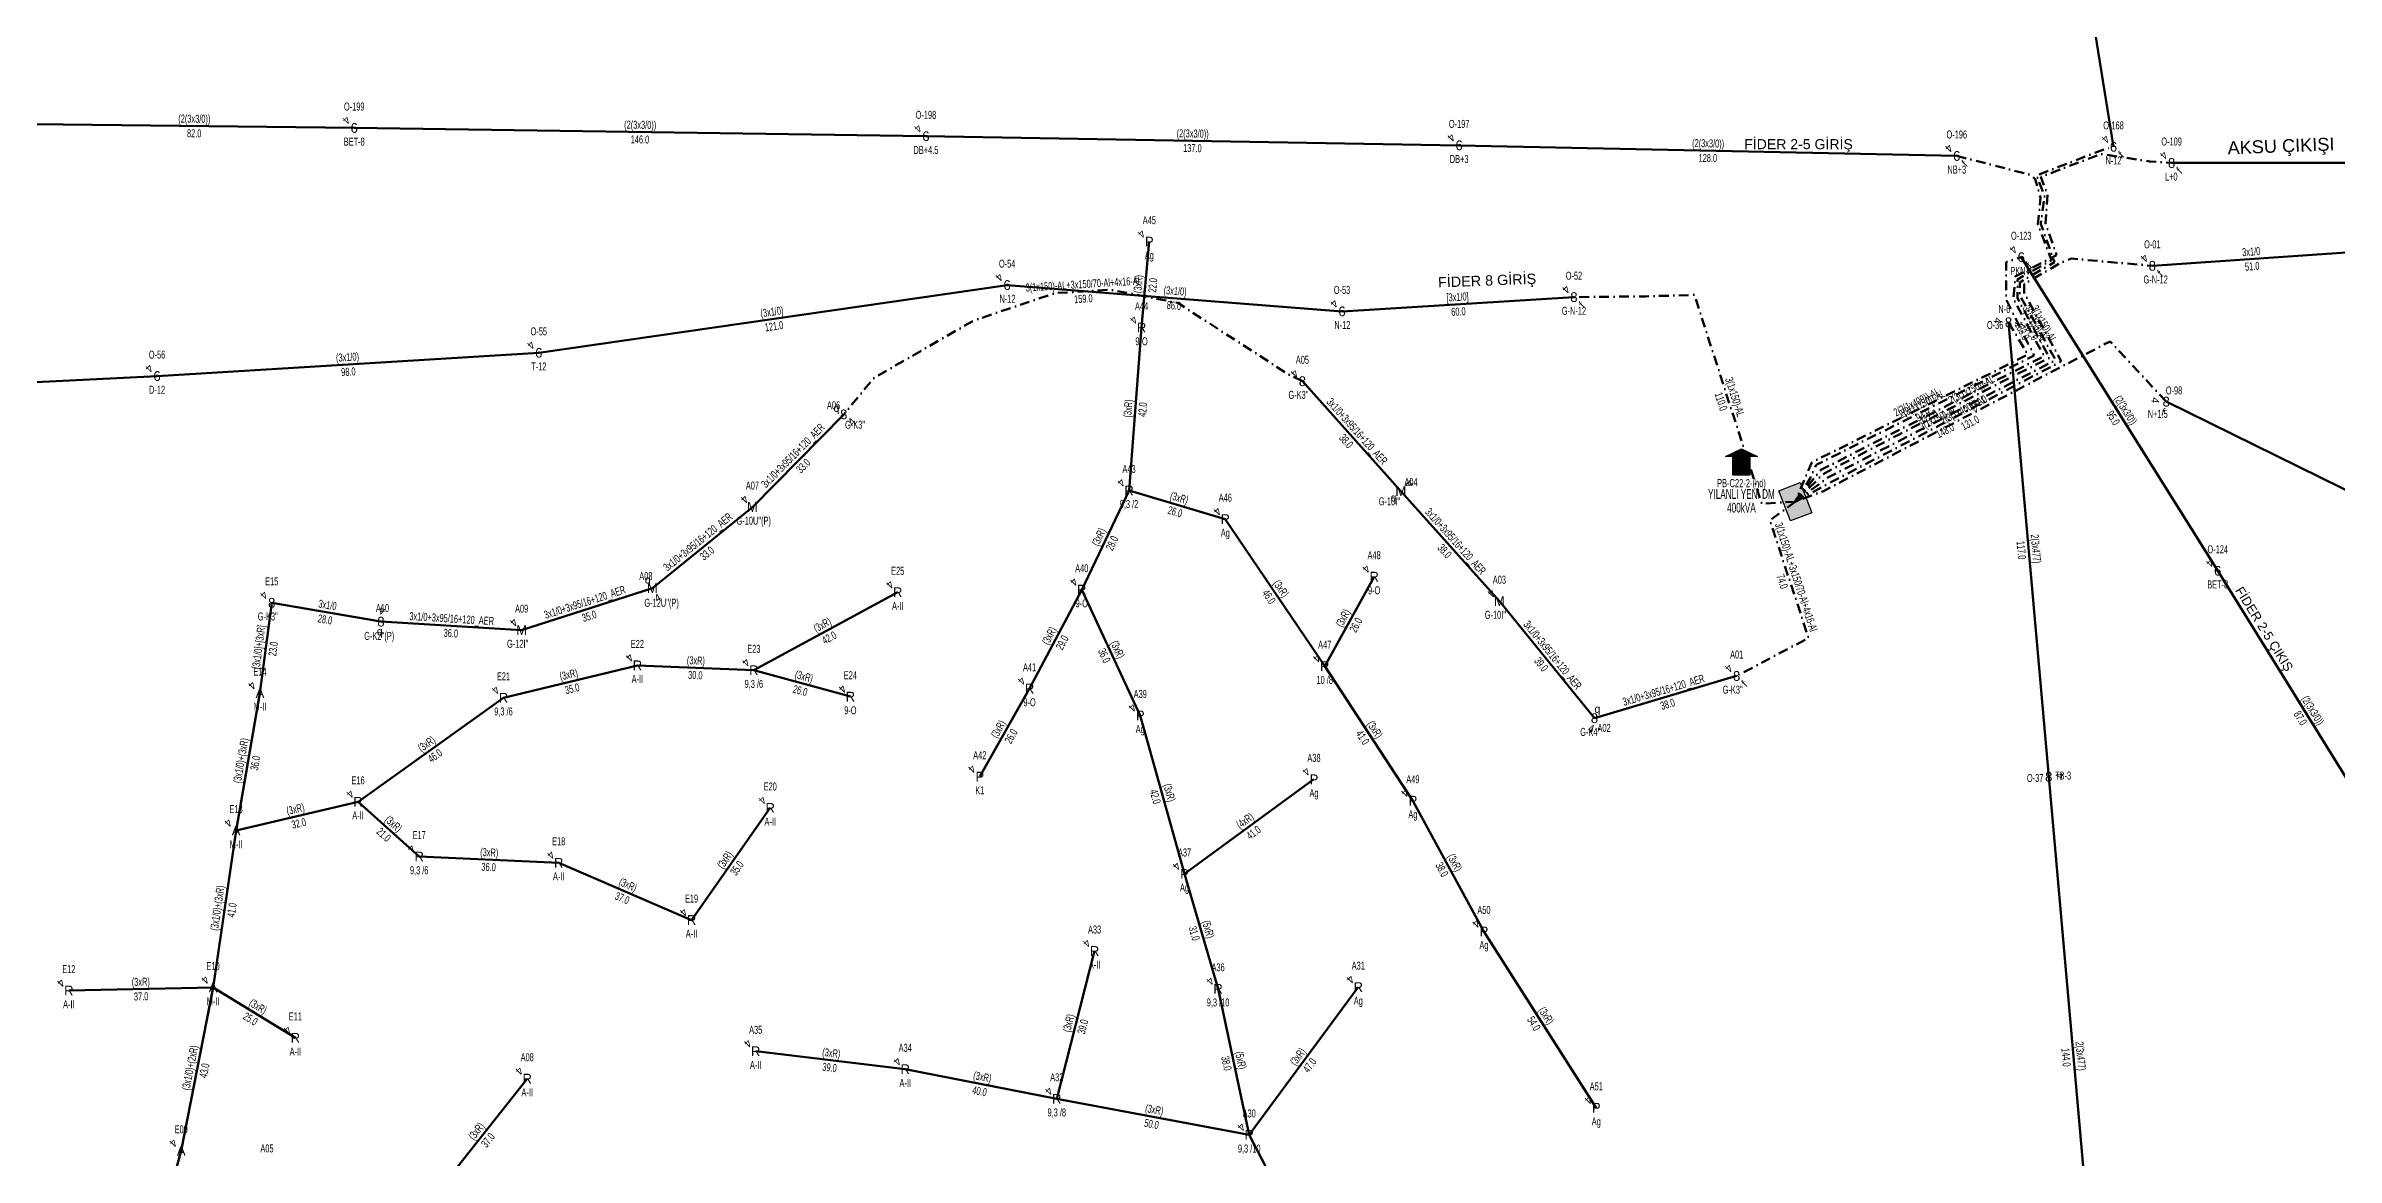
# Model space of a CAD drawing. Header units: millimetres. Extents: x 575398 to 593980, y 4181204 to 4193824.
# Drawn here: x 587415 to 588002, y 4185668 to 4185953 of the extents above; entities that cross this region are included whole.
import ezdxf
from ezdxf.enums import TextEntityAlignment as Align

# ---------------------------------------------------------------- set-up
doc = ezdxf.new("R2010")
doc.units = ezdxf.units.MM
doc.linetypes.add('DASHDOT', pattern=[5, 2.5, -1.25, 0, -1.25])
for name, color, linetype, lineweight in [('DIREK_AG_MEVCUT', 120, 'Continuous', 25), ('DIREK_ENH_MEVCUT', 6, 'Continuous', 25), ('DIREK_ENH_YENI', 6, 'Continuous', 25), ('DIREK_OG_MEVCUT', 16, 'Continuous', 25), ('DIREK_OG_YENI', 10, 'Continuous', 25), ('HAT_ABH_YERALTI_YENI', 10, 'DASHDOT', 80), ('HAT_AG_HAVAI_MEVCUT', 126, 'Continuous', 50), ('HAT_ENH_HAVAI_BYSK', 6, 'Continuous', 70), ('HAT_ENH_HAVAI_YENI', 6, 'Continuous', 70), ('HAT_OG_HAVAI_BYSK', 1, 'Continuous', 70), ('HAT_OG_HAVAI_MEVCUT', 48, 'Continuous', 70), ('HAT_OG_HAVAI_YENI', 1, 'Continuous', 70), ('HAT_OG_YERALTI_YENI', 1, 'DASHDOT', 70), ('KULLANICI', 1, 'Continuous', 25), ('TRAFO_TADILAT_BYSK', 5, 'Continuous', 30), ('TRAFO_YENI', 5, 'Continuous', 30)]:
    doc.layers.add(name, color=color, linetype=linetype, lineweight=lineweight)
doc.styles.add('Direk', font='B_CAD')
doc.styles.get("Standard").update_dxf_attribs({"font": 'Arial'})

# ---------------------------------------------------------------- blocks, each defined once
blk = doc.blocks.new('YENI_BINA_KARE')
blk.add_hatch(color=5).paths.add_polyline_path([(-2.25, -2.25), (2.25, -2.25), (2.25, 2.25), (-2.25, 2.25)])
at = {"layer": 'TRAFO_TADILAT_BYSK', "linetype": 'Continuous'}
for p, q in [((-2.25, -2.25), (-2.25, 2.25)), ((-2.25, 2.25), (2.25, 2.25)), ((0, 1.8), (0, 2.7)), ((2.25, 2.25), (2.25, -2.25)), ((2.25, -2.25), (-2.25, -2.25))]:
    blk.add_line(p, q, dxfattribs=at)
blk = doc.blocks.new('YENI_BETKOSK')
at = {"layer": 'TRAFO_YENI', "linetype": 'Continuous'}
for p, q in [((-3.4, 2), (0, 3.6)), ((-1.8, 2), (-3.4, 2)), ((-1.8, -2), (-1.8, 2)), ((0, 3.6), (3.4, 2)), ((3.4, 2), (1.8, 2)), ((1.8, 2), (1.8, -2)), ((1.8, -2), (-1.8, -2))]:
    blk.add_line(p, q, dxfattribs=at)
for points in [[(-3.4, 2), (-1.8, 2), (-1.8, 2.752941)], [(-1.8, 2.752941), (0, -2), (0, 3.6)], [(-1.8, -2), (-1.8, 2.752941), (0, -2)], [(0, -2), (0, 3.6), (1.8, -2)], [(0, 3.6), (1.8, -2), (1.8, 2.752941)], [(1.8, 2), (1.8, 2.752941), (3.4, 2)]]:
    blk.add_solid(points, dxfattribs=at)

msp = doc.modelspace()

# ---------------------------------------------------------------- linework, layer by layer
at = {"layer": 'HAT_ABH_YERALTI_YENI', "flags": 128}
for points in [[(587918.034, 4185881.929), (587922.991006, 4185873.63569), (587867.633198, 4185846.016056), (587863.42, 4185835.933)], [(587958.431, 4185861.591), (587944.077747, 4185877.042324), (587870.596395, 4185838.670804), (587863.42, 4185835.933)]]:
    msp.add_lwpolyline(points, dxfattribs=at)
at = {"layer": 'HAT_AG_HAVAI_MEVCUT'}
for p, q in [((587697.92, 4185902.62), (587695.94, 4185880.57)), ((587692.72, 4185838.83), (587695.94, 4185880.57)), ((587692.72, 4185838.83), (587680.61, 4185813.38)), ((587717.39, 4185831.47), (587692.72, 4185838.83)), ((587717.39, 4185831.47), (587742.85, 4185793.75)), ((587755.52, 4185816.71), (587742.85, 4185793.75)), ((587633.47, 4185812.72), (587596.61, 4185792.72)), ((587680.61, 4185813.38), (587667.24, 4185788.01)), ((587695.6, 4185781.14), (587680.61, 4185813.38)), ((587566.78, 4185793.98), (587532.47, 4185785.66)), ((587566.78, 4185793.98), (587596.61, 4185792.72)), ((587596.61, 4185792.72), (587621.34, 4185785.95)), ((587742.85, 4185793.75), (587765.45, 4185759.28)), ((587654.5, 4185765.44), (587667.24, 4185788.01)), ((587495.22, 4185758.99), (587532.47, 4185785.66)), ((587695.6, 4185781.14), (587706.94, 4185740.5)), ((587706.94, 4185740.5), (587740.11, 4185764.76)), ((587463.97, 4185751.62), (587495.22, 4185758.99)), ((587495.22, 4185758.99), (587510.88, 4185744.95)), ((587765.45, 4185759.28), (587783.65, 4185725.77)), ((587580.65, 4185728.68), (587600.81, 4185757.42)), ((587546.62, 4185743.36), (587510.88, 4185744.95)), ((587546.62, 4185743.36), (587580.65, 4185728.68)), ((587715.54, 4185711.06), (587706.94, 4185740.5)), ((587812.42, 4185680.55), (587783.65, 4185725.77)), ((587683.9, 4185720.75), (587674.21, 4185682.85)), ((587458.08, 4185711.37), (587421.12, 4185710.59)), ((587458.08, 4185711.37), (587479.16, 4185698.47)), ((587723.51, 4185673.59), (587715.54, 4185711.06)), ((587723.51, 4185673.59), (587751.46, 4185711.49)), ((587597.08, 4185695.04), (587635.39, 4185690.43)), ((587538.55, 4185688), (587515.48, 4185658.79)), ((587635.39, 4185690.43), (587674.21, 4185682.85)), ((587723.51, 4185673.59), (587674.21, 4185682.85)), ((587743.59, 4185635.13), (587723.51, 4185673.59))]:
    msp.add_line(p, q, dxfattribs=at)
at = {"layer": 'HAT_ENH_HAVAI_BYSK'}
msp.add_line((587959.813, 4185922.79), (588191.096228, 4185923.020534), dxfattribs=at)
at = {"layer": 'HAT_ENH_HAVAI_YENI'}
for p, q in [((587954.881, 4185896.415), (588005.78, 4185899.956)), ((587918.034, 4185881.929), (587928.338741, 4185765.408014)), ((587958.431, 4185861.591), (588103.831, 4185789.914)), ((587940.981, 4185621.865), (587928.338741, 4185765.408014))]:
    msp.add_line(p, q, dxfattribs=at)
at = {"layer": 'HAT_OG_HAVAI_BYSK'}
for p, q in [((587747.289, 4185884.737), (587806.708, 4185888.382)), ((587470.09, 4185786.87), (587473.106, 4185810.016))]:
    msp.add_line(p, q, dxfattribs=at)
at = {"layer": 'HAT_OG_HAVAI_MEVCUT'}
for p, q in [((587944.93, 4185926.92), (587932.25, 4186005.52)), ((587494.24, 4185931.76), (587412.28, 4185932.76)), ((587494.24, 4185931.76), (587640.7, 4185929.63)), ((587777.3, 4185927.3), (587640.7, 4185929.63)), ((587777.3, 4185927.3), (587904.78, 4185924.59)), ((587921.29, 4185898.62), (587971.63, 4185818.22)), ((587541.52, 4185874.11), (587661.501, 4185891.475)), ((587747.289, 4185884.737), (587661.501, 4185891.475)), ((587541.52, 4185874.11), (587443.72, 4185868.15)), ((587348.08, 4185863.26), (587443.72, 4185868.15)), ((588017.18, 4185744.67), (587971.63, 4185818.22)), ((587463.97, 4185751.62), (587470.09, 4185786.87)), ((587463.97, 4185751.62), (587458.08, 4185711.37)), ((587458.08, 4185711.37), (587449.91, 4185669.51)), ((587439.77, 4185632.63), (587449.91, 4185669.51))]:
    msp.add_line(p, q, dxfattribs=at)
at = {"layer": 'HAT_OG_HAVAI_YENI'}
for p, q in [((587762.358, 4185838.652), (587737.145, 4185866.83)), ((587596.24, 4185834.575), (587619.626, 4185858.312)), ((587596.24, 4185834.575), (587570.611, 4185813.777)), ((587787.605, 4185810.437), (587762.358, 4185838.652)), ((587570.611, 4185813.777), (587537.122, 4185803.007)), ((587811.966, 4185780.428), (587787.605, 4185810.437)), ((587501.070377, 4185805.192754), (587473.106, 4185810.016)), ((587537.122, 4185803.007), (587501.070377, 4185805.192754)), ((587848.385, 4185791.253), (587811.966, 4185780.428))]:
    msp.add_line(p, q, dxfattribs=at)
at = {"layer": 'HAT_OG_YERALTI_YENI', "flags": 128}
for points in [[(587863.42, 4185835.933), (587871.742085, 4185842.104149), (587930.086493, 4185872.227058), (587920.898786, 4185888.962781), (587920.898786, 4185892.138962), (587929.812585, 4185897.364293), (587926.330162, 4185907.09016), (587927.252387, 4185914.358367), (587925.203238, 4185919.583698), (587942.409657, 4185926.238937), (587944.93, 4185926.92)], [(587863.42, 4185835.933), (587869.962494, 4185844.068636), (587927.121858, 4185873.25924), (587919.286662, 4185888.003235), (587919.747721, 4185893.638395), (587930.346065, 4185899.164503), (587927.500921, 4185907.263113), (587928.013208, 4185914.691279), (587926.271431, 4185919.199407), (587941.73532, 4185925.081262), (587954.23513, 4185923.185799), (587959.813, 4185922.79)], [(587904.78, 4185924.59), (587923.765404, 4185919.72786), (587924.829385, 4185918.663879), (587926.248027, 4185913.895667), (587925.578113, 4185906.999491), (587929.045904, 4185897.817727), (587920.30397, 4185892.938045), (587920.30397, 4185888.169832), (587928.499532, 4185872.848364), (587890.172743, 4185853.27385), (587870.518669, 4185842.995634), (587863.42, 4185835.933)], [(587863.42, 4185835.933), (587867.201527, 4185841.89109), (587868.77722, 4185845.380125), (587924.601782, 4185873.404956), (587917.398612, 4185887.811294), (587917.398612, 4185897.378003), (587921.29, 4185898.62)], [(587863.42, 4185835.933), (587870.241307, 4185839.701714), (587931.557692, 4185871.926291), (587922.038121, 4185889.432505), (587922.038121, 4185891.763412), (587931.228555, 4185897.0912), (587934.199778, 4185898.265645), (587954.881, 4185896.415)], [(587737.145, 4185866.83), (587733.790637, 4185868.439744), (587705.220374, 4185886.88721), (587688.038258, 4185890.283674), (587673.797624, 4185889.416859), (587652.886056, 4185882.35754), (587627.445868, 4185867.706123), (587619.626, 4185858.312)], [(587863.42, 4185835.933), (587854.818178, 4185835.456737), (587837.559095, 4185888.939244), (587825.025863, 4185888.585625), (587806.708, 4185888.382)], [(587863.42, 4185835.933), (587856.918947, 4185831.146928), (587866.809799, 4185800.97983), (587848.385, 4185791.253)]]:
    msp.add_lwpolyline(points, dxfattribs=at)

# ---------------------------------------------------------------- block references
at = {"layer": 'TRAFO_YENI', "xscale": 1.2, "yscale": 1.2, "zscale": 1.2}
msp.add_blockref('YENI_BETKOSK', (587849.611401, 4185845.162495), dxfattribs=at)
at = {"layer": 'TRAFO_YENI', "xscale": 1.85, "yscale": 1.3, "zscale": 1.85, "rotation": 291.336859}
msp.add_blockref('YENI_BINA_KARE', (587863.42, 4185835.933), dxfattribs=at)

# ---------------------------------------------------------------- texts
at = {"layer": 'DIREK_AG_MEVCUT', "color": 32, "style": 'Direk'}
for p in [(587695.940101, 4185904.599899), (587693.960101, 4185882.549899), (587690.740101, 4185840.809899), (587715.410101, 4185833.449899), (587678.630101, 4185815.359899), (587753.540101, 4185818.689899), (587631.490101, 4185814.699899), (587564.800101, 4185795.959899), (587594.630101, 4185794.699899), (587740.870101, 4185795.729899), (587530.490101, 4185787.639899), (587619.360101, 4185787.929899), (587665.260101, 4185789.989899), (587693.620101, 4185783.119899), (587652.520101, 4185767.419899), (587738.130101, 4185766.739899), (587493.240101, 4185760.969899), (587598.830101, 4185759.399899), (587763.470101, 4185761.259899), (587508.900101, 4185746.929899), (587544.640101, 4185745.339899), (587704.960101, 4185742.479899), (587578.670101, 4185730.659899), (587781.670101, 4185727.749899), (587681.920101, 4185722.729899), (587419.140101, 4185712.569899), (587713.560101, 4185713.039899), (587749.480101, 4185713.469899), (587477.180101, 4185700.449899), (587595.100101, 4185697.019899), (587633.410101, 4185692.409899), (587536.570101, 4185689.979899), (587672.230101, 4185684.829899), (587810.440101, 4185682.529899), (587721.530101, 4185675.569899)]:
    msp.add_text('4', height=2, rotation=225.000001, dxfattribs=at).set_placement(p, align=Align.MIDDLE_CENTER)
at = {"layer": 'DIREK_AG_MEVCUT', "width": 0.53}
for s, p in [('A45', (587697.92, 4185908.12)), ('Ag', (587697.92, 4185899.12)), ('A44', (587695.94, 4185886.07)), ('9-O', (587695.94, 4185877.07)), ('A43', (587692.72, 4185844.33)), ('9,3 /2', (587692.72, 4185835.33)), ('A46', (587717.39, 4185836.97)), ('Ag', (587717.39, 4185827.97)), ('A48', (587755.52, 4185822.21)), ('E25', (587633.47, 4185818.22)), ('A40', (587680.61, 4185818.88)), ('9-O', (587680.61, 4185809.88)), ('9-O', (587755.52, 4185813.21)), ('A-II', (587633.47, 4185809.22)), ('E22', (587566.78, 4185799.48)), ('E23', (587596.61, 4185798.22)), ('A47', (587742.85, 4185799.25)), ('A41', (587667.24, 4185793.51)), ('E21', (587532.47, 4185791.16)), ('A-II', (587566.78, 4185790.48)), ('9,3 /6', (587596.61, 4185789.22)), ('E24', (587621.34, 4185791.45)), ('A39', (587695.6, 4185786.64)), ('10 /8', (587742.85, 4185790.25)), ('9,3 /6', (587532.47, 4185782.16)), ('9-O', (587621.34, 4185782.45)), ('9-O', (587667.24, 4185784.51)), ('Ag', (587695.6, 4185777.64)), ('A42', (587654.5, 4185770.94)), ('A38', (587740.11, 4185770.26)), ('E16', (587495.22, 4185764.49)), ('E20', (587600.81, 4185762.92)), ('A49', (587765.45, 4185764.78)), ('K1', (587654.5, 4185761.94)), ('Ag', (587740.11, 4185761.26)), ('A-II', (587495.22, 4185755.49)), ('A-II', (587600.81, 4185753.92)), ('Ag', (587765.45, 4185755.78)), ('E17', (587510.88, 4185750.45)), ('E18', (587546.62, 4185748.86)), ('A37', (587706.94, 4185746)), ('9,3 /6', (587510.88, 4185741.45)), ('A-II', (587546.62, 4185739.86)), ('E19', (587580.65, 4185734.18)), ('Ag', (587706.94, 4185737)), ('A50', (587783.65, 4185731.27)), ('A-II', (587580.65, 4185725.18)), ('A33', (587683.9, 4185726.25)), ('Ag', (587783.65, 4185722.27)), ('E12', (587421.12, 4185716.09)), ('A-II', (587683.9, 4185717.25)), ('A36', (587715.54, 4185716.56)), ('A31', (587751.46, 4185716.99)), ('A-II', (587421.12, 4185707.09)), ('E11', (587479.16, 4185703.97)), ('9,3 /10', (587715.54, 4185707.56)), ('Ag', (587751.46, 4185707.99)), ('A35', (587597.08, 4185700.54)), ('A-II', (587479.16, 4185694.97)), ('A08', (587538.55, 4185693.5)), ('A34', (587635.39, 4185695.93)), ('A-II', (587597.08, 4185691.54)), ('A-II', (587635.39, 4185686.93)), ('A32', (587674.21, 4185688.35)), ('A51', (587812.42, 4185686.05)), ('A-II', (587538.55, 4185684.5)), ('9,3 /8', (587674.21, 4185679.35)), ('A30', (587723.51, 4185679.09)), ('Ag', (587812.42, 4185677.05)), ('A05', (587471.88, 4185670.12)), ('9,3 /10', (587723.51, 4185670.09))]:
    msp.add_text(s, height=2.05, dxfattribs=at).set_placement(p, align=Align.MIDDLE_CENTER)
at = {"layer": 'DIREK_AG_MEVCUT', "style": 'Direk'}
for s, p in [('P', (587697.92, 4185902.62)), ('R', (587695.94, 4185880.57)), ('R', (587692.72, 4185838.83)), ('R', (587717.39, 4185831.47)), ('R', (587755.52, 4185816.71)), ('R', (587633.47, 4185812.72)), ('R', (587680.61, 4185813.38)), ('R', (587566.78, 4185793.98)), ('R', (587596.61, 4185792.72)), ('R', (587742.85, 4185793.75)), ('R', (587532.47, 4185785.66)), ('R', (587621.34, 4185785.95)), ('R', (587667.24, 4185788.01)), ('P', (587695.6, 4185781.14)), ('P', (587654.5, 4185765.44)), ('P', (587740.11, 4185764.76)), ('R', (587495.22, 4185758.99)), ('R', (587600.81, 4185757.42)), ('P', (587765.45, 4185759.28)), ('R', (587510.88, 4185744.95)), ('R', (587546.62, 4185743.36)), ('P', (587706.94, 4185740.5)), ('R', (587580.65, 4185728.68)), ('P', (587783.65, 4185725.77)), ('R', (587683.9, 4185720.75)), ('R', (587421.12, 4185710.59)), ('R', (587715.54, 4185711.06)), ('R', (587751.46, 4185711.49)), ('R', (587479.16, 4185698.47)), ('R', (587597.08, 4185695.04)), ('R', (587538.55, 4185688)), ('R', (587635.39, 4185690.43)), ('R', (587674.21, 4185682.85)), ('P', (587812.42, 4185680.55)), ('R', (587723.51, 4185673.59))]:
    msp.add_text(s, height=2.5, dxfattribs=at).set_placement(p, align=Align.MIDDLE_CENTER)
at = {"layer": 'DIREK_ENH_MEVCUT', "color": 32, "linetype": 'ByBlock', "style": 'Direk'}
for p in [(587492.260101, 4185933.739899), (587638.720101, 4185931.609899), (587775.320101, 4185929.279899), (587942.950101, 4185928.899899), (587902.800101, 4185926.569899), (587919.310101, 4185900.599899), (587659.521101, 4185893.454899), (587745.309101, 4185886.716899), (587539.540101, 4185876.089899), (587441.740101, 4185870.129899), (587969.650101, 4185820.199899)]:
    msp.add_text('4', height=2, rotation=225.000001, dxfattribs=at).set_placement(p, align=Align.MIDDLE_CENTER)
at = {"layer": 'DIREK_ENH_MEVCUT', "linetype": 'ByBlock', "width": 0.53}
for s, p in [('O-199', (587494.24, 4185937.26)), ('O-198', (587640.7, 4185935.13)), ('O-197', (587777.3, 4185932.8)), ('BET-8', (587494.24, 4185928.26)), ('O-196', (587904.78, 4185930.09)), ('O-168', (587944.93, 4185932.42)), ('DB+4.5', (587640.7, 4185926.13)), ('DB+3', (587777.3, 4185923.8)), ('NB+3', (587904.78, 4185921.09)), ('N-12', (587944.93, 4185923.42)), ('O-123', (587921.29, 4185904.12)), ('O-54', (587661.501, 4185896.975)), ('PKN-4', (587921.29, 4185895.12)), ('N-12', (587661.585451, 4185887.975)), ('O-53', (587747.289, 4185890.237)), ('N-12', (587747.373451, 4185881.237)), ('O-55', (587541.52, 4185879.61)), ('O-56', (587443.72, 4185873.65)), ('T-12', (587541.52, 4185870.61)), ('D-12', (587443.72, 4185864.65)), ('O-124', (587971.63, 4185823.72)), ('BET-8', (587971.63, 4185814.72))]:
    msp.add_text(s, height=2.05, dxfattribs=at).set_placement(p, align=Align.MIDDLE_CENTER)
at = {"layer": 'DIREK_ENH_MEVCUT', "linetype": 'ByBlock', "style": 'Direk'}
for p in [(587494.24, 4185931.76), (587640.7, 4185929.63), (587777.3, 4185927.3), (587944.93, 4185926.92), (587904.78, 4185924.59), (587921.29, 4185898.62), (587661.501, 4185891.475), (587747.289, 4185884.737), (587541.52, 4185874.11), (587443.72, 4185868.15), (587971.63, 4185818.22)]:
    msp.add_text('6', height=2.5, dxfattribs=at).set_placement(p, align=Align.MIDDLE_CENTER)
at = {"layer": 'DIREK_ENH_MEVCUT', "color": 32, "style": 'Direk'}
for p in [(587906.759899, 4185922.610101), (587946.909899, 4185924.940101), (587923.269899, 4185896.640101)]:
    msp.add_text('f', height=2, rotation=405.000001, dxfattribs=at).set_placement(p, align=Align.MIDDLE_CENTER)
at = {"layer": 'DIREK_ENH_YENI', "linetype": 'ByBlock', "width": 0.53}
for s, p in [('O-109', (587959.813, 4185928.29)), ('L+0', (587959.728888, 4185919.29)), ('O-52', (587806.708, 4185893.882)), ('G-N-12', (587806.708, 4185884.882))]:
    msp.add_text(s, height=2.05, dxfattribs=at).set_placement(p, align=Align.MIDDLE_CENTER)
at = {"layer": 'DIREK_ENH_YENI', "color": 32, "linetype": 'ByBlock', "style": 'Direk'}
for p in [(587957.833101, 4185924.769899), (587804.728101, 4185890.361899)]:
    msp.add_text('4', height=2, rotation=225.000001, dxfattribs=at).set_placement(p, align=Align.MIDDLE_CENTER)
at = {"layer": 'DIREK_ENH_YENI', "linetype": 'ByBlock', "style": 'Direk'}
for p in [(587959.813, 4185922.79), (587806.708, 4185888.382)]:
    msp.add_text('8', height=2.5, dxfattribs=at).set_placement(p, align=Align.MIDDLE_CENTER)
at = {"layer": 'DIREK_ENH_YENI', "color": 32, "style": 'Direk'}
for s, rotation, p in [('f', 405.000001, (587961.792899, 4185920.810101)), ('4', 225.000001, (587952.901101, 4185898.394899)), ('f', 405.000001, (587956.860899, 4185894.435101)), ('f', 405.000001, (587808.687899, 4185886.402101)), ('4', 261.182031, (587915.267095, 4185882.358228)), ('f', 441.182031, (587920.800905, 4185881.499772)), ('4', 262.907314, (587955.652426, 4185861.936729)), ('f', 343.332833, (587957.627928, 4185858.908636)), ('4', 95.025566, (587931.127977, 4185765.653295))]:
    msp.add_text(s, height=2, rotation=rotation, dxfattribs=at).set_placement(p, align=Align.MIDDLE_CENTER)
at = {"layer": 'DIREK_ENH_YENI', "width": 0.53}
for s, p in [('O-01', (587954.881, 4185901.915)), ('G-N-12', (587955.724068, 4185892.915)), ('O-36', (587914.60241, 4185881.240384)), ('N-6', (587916.948063, 4185885.341556)), ('O-98', (587960.428226, 4185864.465211)), ('N+1.5', (587956.251386, 4185858.454315)), ('O-37', (587924.852196, 4185765.101413)), ('TB-3', (587932.018211, 4185765.73158))]:
    msp.add_text(s, height=2.05, dxfattribs=at).set_placement(p, align=Align.MIDDLE_CENTER)
at = {"layer": 'DIREK_ENH_YENI', "style": 'Direk'}
for p in [(587954.881, 4185896.415), (587918.034, 4185881.929), (587958.431, 4185861.591), (587928.338741, 4185765.408014)]:
    msp.add_text('8', height=2.5, dxfattribs=at).set_placement(p, align=Align.MIDDLE_CENTER)
at = {"layer": 'DIREK_OG_MEVCUT', "linetype": 'ByBlock', "width": 0.53}
for s, p in [('E14', (587470.09, 4185792.37)), ('M-II', (587470.09, 4185783.37)), ('E13', (587463.97, 4185757.12)), ('M-II', (587463.97, 4185748.12)), ('E10', (587458.08, 4185716.87)), ('M-II', (587458.08, 4185707.87)), ('E09', (587449.91, 4185675.01))]:
    msp.add_text(s, height=2.05, dxfattribs=at).set_placement(p, align=Align.MIDDLE_CENTER)
at = {"layer": 'DIREK_OG_MEVCUT', "color": 32, "linetype": 'ByBlock', "style": 'Direk'}
for p in [(587468.110101, 4185788.849899), (587461.990101, 4185753.599899), (587456.100101, 4185713.349899), (587447.930101, 4185671.489899)]:
    msp.add_text('4', height=2, rotation=225.000001, dxfattribs=at).set_placement(p, align=Align.MIDDLE_CENTER)
at = {"layer": 'DIREK_OG_MEVCUT', "linetype": 'ByBlock', "style": 'Direk'}
for p in [(587470.09, 4185786.87), (587463.97, 4185751.62), (587458.08, 4185711.37), (587449.91, 4185669.51)]:
    msp.add_text('A', height=2.5, dxfattribs=at).set_placement(p, align=Align.MIDDLE_CENTER)
at = {"layer": 'DIREK_OG_YENI', "color": 32, "style": 'Direk'}
for s, rotation, p in [('4', 225.000001, (587735.165101, 4185868.809899)), ('4', 407.826022, (587621.701107, 4185856.432125)), ('4', 131.821922, (587764.444619, 4185840.519089)), ('4', 225.000001, (587594.260101, 4185836.554899)), ('4', 225.000001, (587471.126101, 4185811.995899)), ('4', 388.443532, (587571.944619, 4185811.314997)), ('4', 225.000001, (587785.625101, 4185812.416899)), ('4', 173.37225, (587501.393548, 4185807.974041)), ('4', 225.000001, (587535.142101, 4185804.986899)), ('4', 225.000001, (587846.405101, 4185793.232899)), ('f', 405.000001, (587850.364899, 4185789.273101)), ('4', 342.811565, (587811.138557, 4185777.753054))]:
    msp.add_text(s, height=2, rotation=rotation, dxfattribs=at).set_placement(p, align=Align.MIDDLE_CENTER)
at = {"layer": 'DIREK_OG_YENI', "width": 0.53}
for s, p in [('A05', (587737.145, 4185872.33)), ("G-K3''", (587736.133285, 4185863.33)), ('A06', (587617.032116, 4185860.661844)), ("G-K3''", (587622.542379, 4185855.670001)), ('A07', (587596.24, 4185840.075)), ('A04', (587764.966273, 4185840.985862)), ("G-10I''", (587759.423643, 4185836.026361)), ("G-10U''(P)", (587596.57721, 4185831.075)), ('E15', (587473.106, 4185815.516)), ('A08', (587568.943977, 4185816.854504)), ('A03', (587787.605, 4185815.937)), ("G-12U''(P)", (587572.979793, 4185810.02648)), ("G-K3''", (587472.094285, 4185806.516)), ('A10', (587501.474341, 4185808.669363)), ('A09', (587537.122, 4185808.507)), ("G-10I''", (587786.593285, 4185806.937)), ("G-K2''(P)", (587500.645006, 4185801.531905)), ("G-12I''", (587536.110285, 4185799.507)), ('A01', (587848.385, 4185796.753)), ("G-K3''", (587847.373285, 4185787.753)), ("G-K4''", (587810.88042, 4185776.918551)), ('A02', (587814.427129, 4185777.939458))]:
    msp.add_text(s, height=2.05, dxfattribs=at).set_placement(p, align=Align.MIDDLE_CENTER)
at = {"layer": 'DIREK_OG_YENI', "style": 'Direk'}
for s, p in [('8', (587737.145, 4185866.83)), ('8', (587619.626, 4185858.312)), ('M', (587762.358, 4185838.652)), ('M', (587596.24, 4185834.575)), ('8', (587473.106, 4185810.016)), ('M', (587570.611, 4185813.777)), ('M', (587787.605, 4185810.437)), ('8', (587501.070377, 4185805.192754)), ('M', (587537.122, 4185803.007)), ('8', (587848.385, 4185791.253)), ('8', (587811.966, 4185780.428))]:
    msp.add_text(s, height=2.5, dxfattribs=at).set_placement(p, align=Align.MIDDLE_CENTER)
at = {"layer": 'DIREK_OG_YENI', "color": 4, "style": 'Direk'}
for p in [(587617.773226, 4185859.99046), (587760.494948, 4185836.984956), (587569.420269, 4185815.975217), (587500.781832, 4185802.709461), (587812.704788, 4185782.816345)]:
    msp.add_text('q', height=2, dxfattribs=at).set_placement(p, align=Align.MIDDLE_CENTER)
at = {"layer": 'HAT_ABH_YERALTI_YENI', "lineweight": 30, "width": 0.53}
for rotation, p in [(386.515955, (587894.932622, 4185860.586461)), (387.573293, (587906.94362, 4185858.610021))]:
    msp.add_text('2(3(1x400))-AL', height=2.05, rotation=rotation, dxfattribs=at).set_placement(p, align=Align.CENTER)
for s, rotation, p in [('94.0', 386.515955, (587895.691582, 4185859.065284)), ('131.0', 387.573293, (587907.730521, 4185857.103108))]:
    msp.add_text(s, height=2.05, rotation=rotation, dxfattribs=at).set_placement(p, align=Align.TOP_CENTER)
at = {"layer": 'HAT_AG_HAVAI_MEVCUT', "lineweight": 30, "width": 0.53}
for s, rotation, p in [('(3xR)', 444.868835, (587696.083406, 4185891.671021, 293847.97)), ('(3xR)', 85.588698, (587693.482518, 4185859.765378, 293847.97)), ('(3xR)', 343.388155, (587705.298004, 4185835.964524, 293846.36)), ('(3xR)', 424.553261, (587685.897463, 4185826.470221, 293840.305)), ('(3xR)', 304.018306, (587730.82453, 4185813.085539, 293871.425)), ('(3xR)', 388.483974, (587614.634624, 4185803.467108, 293798.305)), ('(3xR)', 421.108801, (587748.440792, 4185805.640676, 293871.425)), ('(3xR)', 422.210752, (587673.173032, 4185801.091288, 293833.62)), ('(3xR)', 294.93609, (587688.875762, 4185797.618366, 293840.305)), ('(3xR)', 373.630818, (587549.424685, 4185790.646059, 293766.235)), ('(3xR)', 357.581301, (587581.730871, 4185794.199243, 293798.305)), ('(3xR)', 344.690004, (587609.199435, 4185790.154835, 293810.67)), ('(3xR)', 35.601647, (587513.350176, 4185773.016121, 293766.235)), ('(3xR)', 60.556745, (587660.129783, 4185777.142827, 293833.62)), ('(3xR)', 303.250555, (587754.860839, 4185776.981056, 293882.725)), ('(3xR)', 13.270152, (587479.399889, 4185756.132304, 293747.61)), ('(3xR)', 285.590986, (587702.088724, 4185761.048453, 293853.47)), ('(3xR)', 318.12213, (587503.617413, 4185752.602884, 293755.44)), ('(4xR)', 36.181132, (587723.023211, 4185753.316082, 293870.055)), ('(3xR)', 357.452707, (587528.787777, 4185745.00416, 293755.44)), ('(3xR)', 54.951823, (587590.034131, 4185743.538125, 293800.405)), ('(3xR)', 298.507334, (587775.296943, 4185742.930681, 293891.825)), ('(3xR)', 336.665402, (587563.971685, 4185736.800476, 293790.325)), ('(5xR)', 286.284117, (587712.055901, 4185726.018341, 293853.47)), ('(3xR)', 361.208985, (587439.582066, 4185711.829811, 293710.56)), ('(3xR)', 328.535266, (587469.063678, 4185705.645017, 293739.58)), ('(3xR)', 302.465453, (587798.752158, 4185703.616272, 293891.825)), ('(3xR)', 435.658258, (587678.23149, 4185702.010549, 293837.105)), ('(3xR)', 353.138356, (587616.336551, 4185693.578912, 293817.695)), ('(5xR)', 282.008055, (587720.356401, 4185692.501842, 293857.77)), ('(3xR)', 53.592449, (587736.800907, 4185693.044496, 293875.73)), ('(3xR)', 348.951431, (587654.962895, 4185687.474245, 293837.105)), ('(3xR)', 349.362102, (587699.016911, 4185679.055391, 293837.105)), ('(3xR)', 411.698391, (587526.347955, 4185673.921831, 293757.74))]:
    msp.add_text(s, height=2.05, rotation=rotation, dxfattribs=at).set_placement(p, align=Align.CENTER)
for s, rotation, p in [('22.0', 444.868835, (587697.776594, 4185891.518979, 293847.97)), ('42.0', 85.588698, (587695.177482, 4185859.634622, 293847.97)), ('26.0', 343.388155, (587704.811996, 4185834.335476, 293846.36)), ('28.0', 424.553261, (587687.432537, 4185825.739779, 293840.305)), ('46.0', 304.018306, (587729.41547, 4185812.134461, 293871.425)), ('26.0', 421.108801, (587749.929208, 4185804.819324, 293871.425)), ('42.0', 388.483974, (587615.445376, 4185801.972892, 293798.305)), ('29.0', 422.210752, (587674.676968, 4185800.298712, 293833.62)), ('36.0', 294.93609, (587687.334238, 4185796.901634, 293840.305)), ('35.0', 373.630818, (587549.825315, 4185788.993941, 293766.235)), ('30.0', 357.581301, (587581.659129, 4185792.500757, 293798.305)), ('26.0', 344.690004, (587608.750565, 4185788.515165, 293810.67)), ('26.0', 60.556745, (587661.610217, 4185776.307173, 293833.62)), ('41.0', 303.250555, (587753.439161, 4185776.048944, 293882.725)), ('46.0', 35.601647, (587514.339824, 4185771.633879, 293766.235)), ('42.0', 285.590986, (587700.451276, 4185760.591547, 293853.47)), ('32.0', 13.270152, (587479.790111, 4185754.477696, 293747.61)), ('21.0', 318.12213, (587502.482587, 4185751.337116, 293755.44)), ('41.0', 36.181132, (587724.026789, 4185751.943918, 293870.055)), ('36.0', 357.452707, (587528.712223, 4185743.30584, 293755.44)), ('35.0', 54.951823, (587591.425869, 4185742.561875, 293800.405)), ('38.0', 298.507334, (587773.803057, 4185742.119319, 293891.825)), ('37.0', 336.665402, (587563.298315, 4185735.239524, 293790.325)), ('31.0', 286.284117, (587710.424099, 4185725.541659, 293853.47)), ('37.0', 361.208985, (587439.617934, 4185710.130189, 293710.56)), ('25.0', 328.535266, (587468.176322, 4185704.194983, 293739.58)), ('39.0', 435.658258, (587679.87851, 4185701.589451, 293837.105)), ('54.0', 302.465453, (587797.317842, 4185702.703728, 293891.825)), ('38.0', 282.008055, (587718.693599, 4185692.148158, 293857.77)), ('47.0', 53.592449, (587738.169093, 4185692.035504, 293875.73)), ('39.0', 353.138356, (587616.133449, 4185691.891088, 293817.695)), ('40.0', 348.951431, (587654.637105, 4185685.805755, 293837.105)), ('50.0', 349.362102, (587698.703089, 4185677.384609, 293837.105)), ('37.0', 411.698391, (587527.682045, 4185672.868169, 293757.74))]:
    msp.add_text(s, height=2.05, rotation=rotation, dxfattribs=at).set_placement(p, align=Align.TOP_CENTER)
at = {"layer": 'HAT_ENH_HAVAI_YENI', "lineweight": 30, "width": 0.53}
for s, rotation, p in [('3x1/0', 3.979607, (587980.271509, 4185899.03345, 294002.89)), ('2(3x477)', 275.053809, (587924.033168, 4185823.743363, 293964.169371)), ('2(3x477)', 275.033222, (587935.506593, 4185693.71108, 293964.169371))]:
    msp.add_text(s, height=2.05, rotation=rotation, dxfattribs=at).set_placement(p, align=Align.CENTER)
for s, rotation, p in [('51.0', 3.979607, (587980.389491, 4185897.33755, 294002.89)), ('117.0', 275.053809, (587922.339777, 4185823.593607, 293964.169371)), ('144.0', 275.033222, (587933.813148, 4185693.561934, 293964.169371))]:
    msp.add_text(s, height=2.05, rotation=rotation, dxfattribs=at).set_placement(p, align=Align.TOP_CENTER)
at = {"layer": 'HAT_OG_HAVAI_BYSK', "lineweight": 30, "width": 0.53}
for s, rotation, p in [('[3x1/0]', 3.509906, (587776.946308, 4185887.407663, 293903.353846)), ('[3x1/0]+[3xR]', 82.576, (587470.755125, 4185798.552829, 293736.553))]:
    msp.add_text(s, height=2.05, rotation=rotation, dxfattribs=at).set_placement(p, align=Align.CENTER)
for s, rotation, p in [('60.0', 3.509906, (587777.050383, 4185885.710852, 293903.353846)), ('23.0', 82.576, (587472.440875, 4185798.333171, 293736.553))]:
    msp.add_text(s, height=2.05, rotation=rotation, dxfattribs=at).set_placement(p, align=Align.TOP_CENTER)
at = {"layer": 'HAT_OG_HAVAI_MEVCUT', "lineweight": 30, "width": 0.53}
for s, rotation, p in [('(2(3x3/0))', 359.300965, (587453.27037, 4185933.109937, 293706.14)), ('(2(3x3/0))', 359.166794, (587567.48236, 4185931.54491, 293820.35)), ('(2(3x3/0))', 359.022795, (587709.014496, 4185929.314876, 293820.35)), ('(2(3x3/0))', 358.782176, (587841.058065, 4185926.794808, 293952.39)), ('(3x1/0)', 355.509068, (587704.461556, 4185888.95339, 293830.7505)), ('(3x1/0)', 8.235305, (587601.388747, 4185883.633735, 293830.7505)), ('(3x1/0)', 363.487332, (587492.568296, 4185871.978426, 293721.86)), ('(2(3x3/0))', 302.051481, (587947.180436, 4185858.871079, 293985.815)), ('(2(3x3/0))', 301.770206, (587995.127642, 4185781.892537, 293985.815)), ('(3x1/0)+(3xR)', 80.150657, (587466.192528, 4185769.390399, 293735.045)), ('(3x1/0)+(3xR)', 441.67469, (587460.183957, 4185731.618074, 293729.04)), ('(3x1/0)+(2xR)', 438.956165, (587453.160741, 4185690.602826, 293724.955))]:
    msp.add_text(s, height=2.05, rotation=rotation, dxfattribs=at).set_placement(p, align=Align.CENTER)
for s, rotation, p in [('82.0', 359.300965, (587453.24963, 4185931.410063, 293706.14)), ('146.0', 359.166794, (587567.45764, 4185929.84509, 293820.35)), ('137.0', 359.022795, (587708.985504, 4185927.615124, 293820.35)), ('128.0', 358.782176, (587841.021935, 4185925.095192, 293952.39)), ('86.0', 355.509068, (587704.328444, 4185887.25861, 293830.7505)), ('121.0', 8.235305, (587601.632253, 4185881.951265, 293830.7505)), ('98.0', 363.487332, (587492.671704, 4185870.281574, 293721.86)), ('95.0', 302.051481, (587945.739564, 4185857.968921, 293985.815)), ('87.0', 301.770206, (587993.682358, 4185780.997463, 293985.815)), ('36.0', 80.150657, (587467.867472, 4185769.099601, 293735.045)), ('41.0', 441.67469, (587461.866043, 4185731.371926, 293729.04)), ('43.0', 438.956165, (587454.829259, 4185690.277174, 293724.955))]:
    msp.add_text(s, height=2.05, rotation=rotation, dxfattribs=at).set_placement(p, align=Align.TOP_CENTER)
at = {"layer": 'HAT_OG_HAVAI_YENI', "lineweight": 30, "width": 0.53}
for s, rotation, p in [('3x1/0+3x95/16+120_AER', 311.821418, (587750.384943, 4185853.307789, 293868.5725)), ('3x1/0+3x95/16+120_AER', 45.426765, (587607.327499, 4185847.040047, 293809.813)), ('3x1/0+3x95/16+120_AER', 399.059419, (587582.889893, 4185824.836019, 293785.3055)), ('3x1/0+3x95/16+120_AER', 311.822425, (587775.614933, 4185825.111301, 293881.179)), ('3x1/0', 350.214008, (587487.232662, 4185808.442009, 293736.553)), ('3x1/0+3x95/16+120_AER', 377.827694, (587553.606268, 4185809.201184, 293768.561)), ('3x1/0+3x95/16+120_AER', 356.530493, (587519.147628, 4185804.948319, 293750.535189)), ('3x1/0+3x95/16+120_AER', 309.06934, (587800.445426, 4185795.968221, 293893.8025)), ('3x1/0+3x95/16+120_AER', 376.55379, (587829.933322, 4185786.65527, 293905.983))]:
    msp.add_text(s, height=2.05, rotation=rotation, dxfattribs=at).set_placement(p, align=Align.CENTER)
for s, rotation, p in [('38.0', 311.821418, (587749.118057, 4185852.174211, 293868.5725)), ('33.0', 45.426765, (587608.538501, 4185845.846953, 293809.813)), ('33.0', 399.059419, (587583.961107, 4185823.515981, 293785.3055)), ('38.0', 311.822425, (587774.348067, 4185823.977699, 293881.179)), ('28.0', 350.214008, (587486.943715, 4185806.766745, 293736.553)), ('35.0', 377.827694, (587554.126732, 4185807.582816, 293768.561)), ('36.0', 356.530493, (587519.044749, 4185803.251435, 293750.535189)), ('39.0', 309.06934, (587799.125574, 4185794.896779, 293893.8025)), ('38.0', 376.55379, (587830.417678, 4185785.02573, 293905.983))]:
    msp.add_text(s, height=2.05, rotation=rotation, dxfattribs=at).set_placement(p, align=Align.TOP_CENTER)
at = {"layer": 'HAT_OG_YERALTI_YENI', "lineweight": 30, "width": 0.53}
for s, rotation, p in [('3(1x150)-AL+3x150/70-Al+4x16-Al', 363.483248, (587680.866297, 4185890.698696)), ('3(1x150)-AL', 297.986896, (587923.954857, 4185881.030117)), ('3(1x150)-AL', 298.766245, (587926.237741, 4185881.003971)), ('3(1x150)-AL', 287.88516, (587846.997559, 4185862.459034)), ('2(3(1x150))-AL', 26.657389, (587896.308145, 4185860.15219)), ('2(3(1x150))-AL', 387.054614, (587908.949524, 4185863.818094)), ('3(1x150)-AL', 27.723989, (587900.504069, 4185856.566422)), ('3(1x150)-AL+3x150/70-Al+4x16-Al', 288.152706, (587862.672068, 4185816.328197))]:
    msp.add_text(s, height=2.05, rotation=rotation, dxfattribs=at).set_placement(p, align=Align.CENTER)
for s, rotation, p in [('159.0', 363.483248, (587680.969584, 4185889.001837)), ('183.0', 297.986896, (587922.453664, 4185880.232358)), ('167.0', 298.766245, (587924.747537, 4185880.185868)), ('110.0', 287.88516, (587845.379713, 4185861.936947)), ('117.0', 26.657389, (587897.070857, 4185858.632891)), ('171.0', 387.054614, (587909.722751, 4185862.30412)), ('148.0', 27.723989, (587901.29493, 4185855.061583)), ('74.0', 288.152706, (587861.056678, 4185815.798561))]:
    msp.add_text(s, height=2.05, rotation=rotation, dxfattribs=at).set_placement(p, align=Align.TOP_CENTER)
at = {"layer": 'KULLANICI'}
msp.add_text('FİDER 2-5 GİRİŞ', height=2.579589, dxfattribs=at).set_placement((587864.234759, 4185927.60485), align=Align.MIDDLE_CENTER)
for s, height, rotation, p in [('AKSU ÇIKIŞI', 3.329013, 2.1409, (587987.831293, 4185927.163264)), ('FİDER 8 GİRİŞ', 2.635472, 2.223961, (587784.454436, 4185892.654781)), ('FİDER 2-5 ÇIKIŞ', 2.332927, 301.9081, (587983.551413, 4185803.290111))]:
    msp.add_text(s, height=height, rotation=rotation, dxfattribs=at).set_placement(p, align=Align.MIDDLE_CENTER)
at = {"layer": 'TRAFO_YENI', "width": 0.6}
for s, height, p in [('YILANLI YENİ DM', 2.5, (587849.611401, 4185836.662495)), ('PB-C22-2-(hd)', 2.1, (587849.611401, 4185839.662495)), ('400kVA', 2.5, (587849.611401, 4185833.162495))]:
    msp.add_text(s, height=height, dxfattribs=at).set_placement(p, align=Align.CENTER)

doc.saveas('drawing.dxf')
